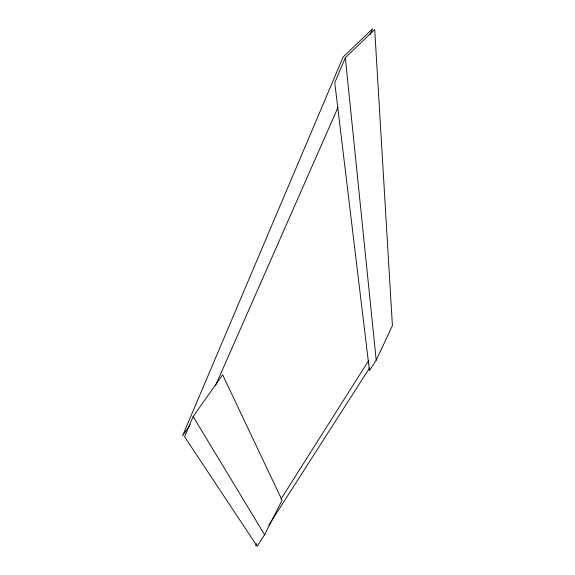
<?xml version="1.0" encoding="UTF-8"?>
<svg xmlns="http://www.w3.org/2000/svg" width="575" height="575" viewBox="0 0 575 575"><rect width="100%" height="100%" fill="white"/><g stroke="black" fill="none" stroke-linecap="round" stroke-linejoin="round"><path stroke-width="0.86" d="M193.128 416.559L184.568 436.748L257.19 546.25L264.579 534.7L282.059 500.257L222.64 374.771L193.128 416.559L264.579 534.7M345.338 57.737L334.758 82.678L369.473 370.702L376.201 360.187L392.409 325.658L374.713 29.519L345.338 57.737L376.201 360.187M215.452 385.717L337.942 107.532M370.099 34.493L372.629 28.75L343.189 56.918L182.591 435.742L190.289 424.738M256.608 543.914L255.796 545.51L256.766 544M280.923 499.15L368.604 360.654M268.87 525.104L369.596 367.914"/></g></svg>
